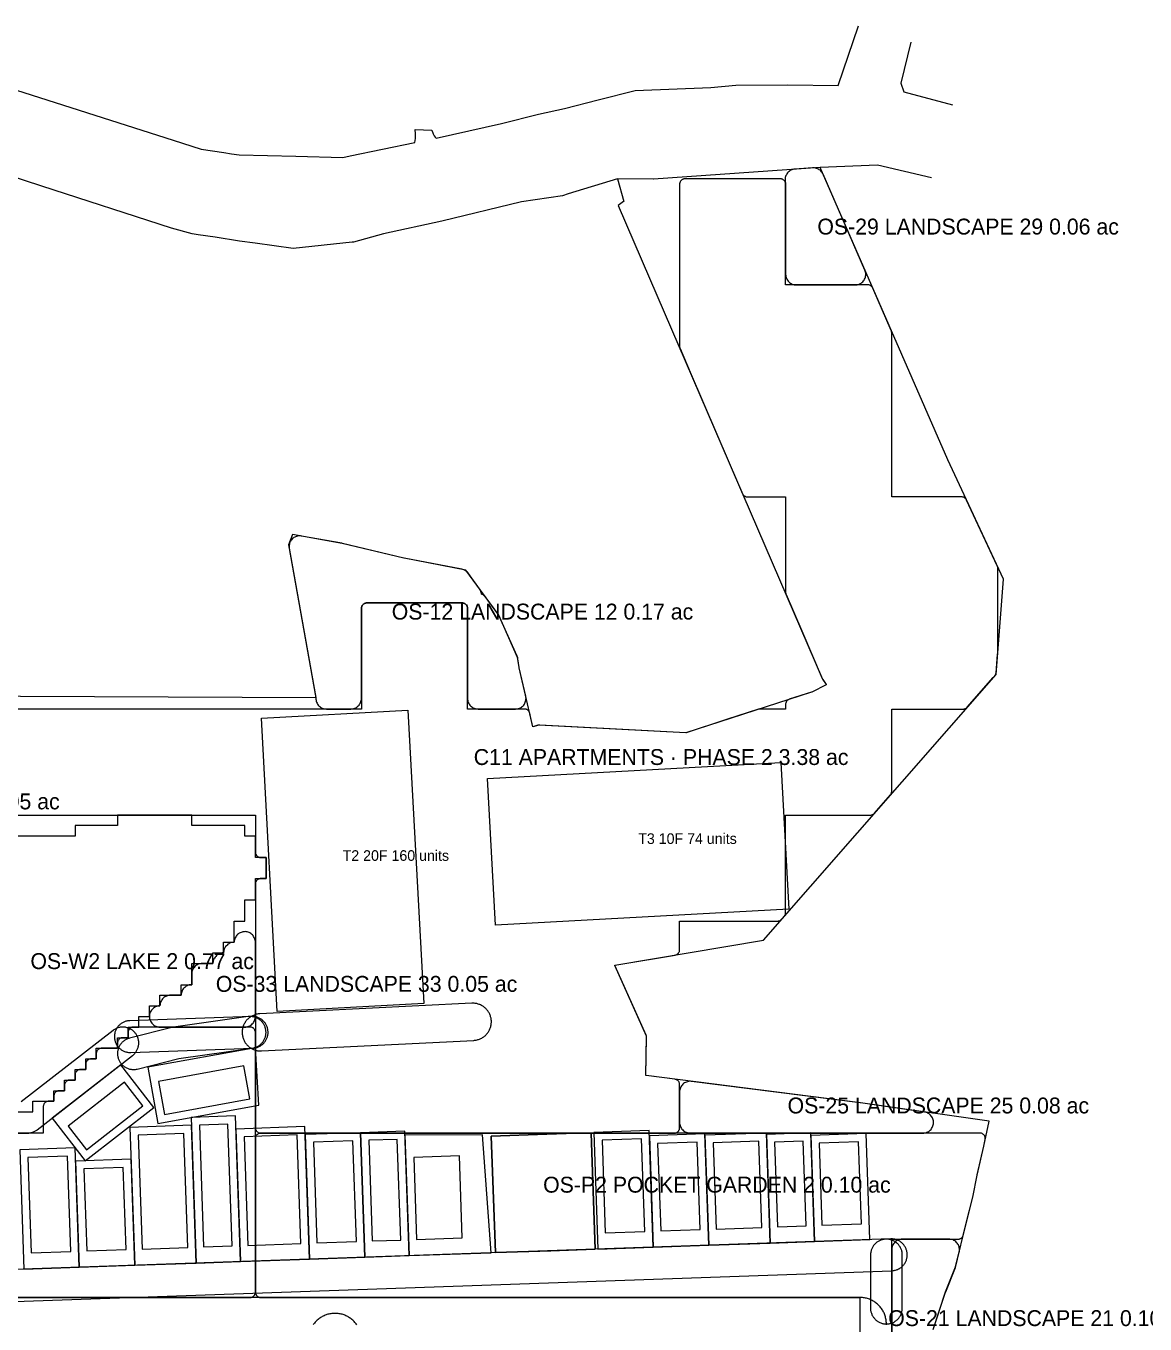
# Model space of a CAD drawing. Extents: x 32 to 940, y -21 to 684.
# Drawn here: x 496.7 to 707.8, y 414 to 658.8 of the extents above; entities that cross this region are included whole.
import ezdxf

# ---------------------------------------------------------------- set-up
doc = ezdxf.new("R2010")
doc.units = 0
for name, color, linetype, lineweight in [('BUILDING-APARTMENTS', 1, 'Continuous', 0), ('GREEN-IN-VILLAS', 3, 'Continuous', 0), ('GREEN-LANDSCAPE', 3, 'Continuous', 0), ('PLOT', 4, 'Continuous', 0), ('ROAD-EXISTING', 2, 'Continuous', 0), ('ROAD-PRIMARY', 1, 'Continuous', 0), ('ROAD-SECONDARY', 1, 'Continuous', 0), ('ROAD-TERTIARY', 7, 'Continuous', 0), ('SITE-BOUNDARY', 7, 'Continuous', 0), ('TEXT-PLOT', 7, 'Continuous', 0), ('TEXT-ZONE', 7, 'Continuous', 0), ('VILLA-HOUSE', 7, 'Continuous', 0), ('WATER', 5, 'Continuous', 0), ('ZONE-APARTMENTS', 1, 'Continuous', 0), ('ZONE-VILLAS', 2, 'Continuous', 0)]:
    doc.layers.add(name, color=color, linetype=linetype, lineweight=lineweight)

msp = doc.modelspace()

# ---------------------------------------------------------------- linework, layer by layer
at = {"layer": 'BUILDING-APARTMENTS'}
for points in [[(544.13, 472.96), (541.12, 528.25), (568.77, 529.75), (571.78, 474.47)], [(585.31, 489.22), (583.8, 516.87), (639.09, 519.88), (640.6, 492.24)]]:
    msp.add_lwpolyline(points, close=True, dxfattribs=at)
at = {"layer": 'GREEN-IN-VILLAS'}
msp.add_lwpolyline([(584.48, 449.44), (585.25, 427.46), (585.25, 427.46), (585.26, 427.46), (595.69, 427.82), (604.04, 428.11), (604.05, 428.11), (604.05, 428.12), (603.29, 450), (600.44, 450), (594.93, 449.81), (584.49, 449.44), (584.48, 449.44)], close=True, dxfattribs=at)
at = {"layer": 'GREEN-LANDSCAPE'}
for points in [[(639.88, 629.84), (639.89, 629.64), (639.92, 629.44), (639.97, 629.25), (639.97, 629.24), (639.99, 629.15), (640, 629.05), (640, 629.02), (640, 628.98), (640, 612), (640.01, 611.8), (640.04, 611.61), (640.09, 611.42), (640.15, 611.23), (640.24, 611.06), (640.34, 610.89), (640.45, 610.73), (640.59, 610.59), (640.73, 610.45), (640.89, 610.34), (641.06, 610.24), (641.23, 610.15), (641.42, 610.09), (641.61, 610.04), (641.8, 610.01), (642, 610), (653.11, 610), (653.31, 610.01), (653.51, 610.04), (653.7, 610.09), (653.89, 610.16), (654.06, 610.24), (654.23, 610.34), (654.39, 610.46), (654.54, 610.6), (654.67, 610.74), (654.79, 610.9), (654.89, 611.08), (654.97, 611.26), (655.03, 611.44), (655.08, 611.64), (655.11, 611.83), (655.11, 612.03), (655.1, 612.23), (655.07, 612.42), (655.02, 612.61), (654.95, 612.8), (647.06, 630.86), (646.98, 631.03), (646.88, 631.2), (646.77, 631.35), (646.64, 631.49), (646.5, 631.61), (646.35, 631.72), (646.18, 631.82), (646.01, 631.91), (645.84, 631.97), (645.65, 632.02), (645.47, 632.05), (645.28, 632.06), (645.09, 632.06), (641.74, 631.83), (641.54, 631.8), (641.35, 631.76), (641.16, 631.7), (640.98, 631.61), (640.8, 631.52), (640.64, 631.4), (640.49, 631.27), (640.35, 631.12), (640.23, 630.96), (640.13, 630.79), (640.04, 630.62), (639.97, 630.43), (639.92, 630.24), (639.89, 630.04)], [(546.36, 560.69), (546.37, 560.5), (546.39, 560.31), (551.39, 532.14), (551.4, 532.11), (551.4, 532.1), (551.4, 532.09), (551.4, 532.09), (551.4, 532.04), (551.4, 531.84), (551.43, 531.64), (551.47, 531.45), (551.54, 531.26), (551.62, 531.08), (551.72, 530.91), (551.84, 530.75), (551.97, 530.6), (552.12, 530.46), (552.27, 530.35), (552.44, 530.24), (552.62, 530.16), (552.81, 530.09), (553, 530.04), (553.2, 530.01), (553.4, 530), (558, 530), (558.2, 530.01), (558.39, 530.04), (558.58, 530.09), (558.77, 530.15), (558.94, 530.24), (559.11, 530.34), (559.27, 530.45), (559.41, 530.59), (559.55, 530.73), (559.66, 530.89), (559.76, 531.06), (559.85, 531.23), (559.91, 531.42), (559.96, 531.61), (559.99, 531.8), (560, 532), (560, 548.98), (560, 549.02), (560, 549.05), (560.01, 549.15), (560.03, 549.24), (560.06, 549.34), (560.1, 549.43), (560.14, 549.51), (560.2, 549.59), (560.26, 549.67), (560.33, 549.74), (560.4, 549.8), (560.49, 549.86), (560.57, 549.9), (560.66, 549.94), (560.76, 549.97), (560.85, 549.99), (560.95, 550), (560.98, 550), (561.02, 550), (578.98, 550), (579.02, 550), (579.05, 550), (579.15, 549.99), (579.24, 549.97), (579.34, 549.94), (579.43, 549.9), (579.51, 549.86), (579.54, 549.84), (579.71, 549.74), (579.89, 549.65), (579.89, 549.65), (579.9, 549.61), (579.93, 549.42), (579.96, 549.29), (579.96, 549.29), (579.97, 549.24), (579.99, 549.15), (580, 549.05), (580, 549.02), (580, 548.98), (580, 532), (580.01, 531.8), (580.04, 531.61), (580.09, 531.42), (580.15, 531.23), (580.24, 531.06), (580.34, 530.89), (580.45, 530.73), (580.59, 530.59), (580.73, 530.45), (580.89, 530.34), (581.06, 530.24), (581.23, 530.15), (581.42, 530.09), (581.61, 530.04), (581.8, 530.01), (582, 530), (589.04, 530), (589.24, 530.01), (589.43, 530.04), (589.63, 530.09), (589.81, 530.16), (589.99, 530.24), (590.16, 530.35), (590.32, 530.47), (590.47, 530.6), (590.6, 530.75), (590.72, 530.92), (590.82, 531.09), (590.9, 531.27), (590.96, 531.46), (591.01, 531.66), (591.03, 531.85), (591.04, 532.05), (591.02, 532.25), (590.99, 532.45), (589.76, 537.77), (589.76, 537.78), (589.76, 537.79), (589.75, 537.8), (589.75, 537.8), (589.75, 537.81), (589.75, 537.83), (589.49, 539.47), (589.46, 539.64), (589.41, 539.81), (589.34, 539.98), (585.99, 547.51), (585.89, 547.7), (585.78, 547.87), (583.5, 550.99), (583.38, 551.14), (583.25, 551.28), (583.1, 551.4), (582.94, 551.51), (582.77, 551.6), (582.64, 551.66), (582.63, 551.77), (582.6, 551.96), (582.54, 552.15), (582.47, 552.34), (582.38, 552.51), (582.27, 552.68), (580.16, 555.57), (580.04, 555.72), (579.91, 555.85), (579.77, 555.97), (579.61, 556.08), (579.45, 556.17), (579.28, 556.25), (579.1, 556.31), (578.92, 556.36), (568.06, 558.47), (568.05, 558.47), (568.04, 558.47), (568.04, 558.48), (568.03, 558.48), (568.02, 558.48), (568.02, 558.48), (568.01, 558.48), (556.43, 561.24), (556.32, 561.26), (548.72, 562.63), (548.52, 562.65), (548.33, 562.66), (548.14, 562.65), (547.95, 562.62), (547.76, 562.57), (547.58, 562.5), (547.41, 562.42), (547.25, 562.32), (547.09, 562.2), (546.95, 562.07), (546.82, 561.93), (546.7, 561.78), (546.6, 561.61), (546.52, 561.44), (546.45, 561.26), (546.4, 561.07), (546.37, 560.88)], [(520, 472.05), (520.01, 471.85), (520.03, 471.65), (520.07, 471.46), (520.14, 471.27), (520.22, 471.09), (520.32, 470.92), (520.44, 470.75), (520.57, 470.6), (520.71, 470.47), (520.87, 470.35), (521.04, 470.24), (521.22, 470.16), (521.41, 470.09), (521.6, 470.04), (521.8, 470.01), (522, 470), (538, 470), (538.2, 470.01), (538.39, 470.04), (538.58, 470.09), (538.77, 470.15), (538.94, 470.24), (539.11, 470.34), (539.27, 470.45), (539.41, 470.59), (539.55, 470.73), (539.66, 470.89), (539.76, 471.06), (539.85, 471.23), (539.91, 471.42), (539.96, 471.61), (539.99, 471.8), (540, 472), (540, 486), (539.99, 486.19), (539.96, 486.38), (539.92, 486.57), (539.85, 486.75), (539.77, 486.93), (539.67, 487.1), (539.56, 487.25), (539.43, 487.4), (539.29, 487.53), (539.14, 487.65), (538.97, 487.75), (538.8, 487.83), (538.62, 487.9), (538.43, 487.95), (538.24, 487.99), (538.05, 488), (537.86, 487.99), (537.66, 487.97), (537.48, 487.93), (537.29, 487.87), (537.11, 487.79), (536.95, 487.7), (536.79, 487.59), (536.64, 487.47), (536.5, 487.33), (536.38, 487.18), (536.28, 487.02), (536.19, 486.84), (536.11, 486.67), (536.06, 486.48), (536.02, 486.29), (536, 486.1), (536, 486), (535.9, 486), (535.71, 485.98), (535.51, 485.94), (535.33, 485.88), (535.14, 485.81), (534.97, 485.72), (534.81, 485.61), (534.66, 485.48), (534.52, 485.34), (534.39, 485.19), (534.28, 485.03), (534.19, 484.86), (534.12, 484.67), (534.06, 484.49), (534.02, 484.29), (534, 484.1), (534, 484), (533.9, 484), (533.71, 483.98), (533.51, 483.94), (533.33, 483.88), (533.14, 483.81), (532.97, 483.72), (532.81, 483.61), (532.66, 483.48), (532.52, 483.34), (532.39, 483.19), (532.28, 483.03), (532.19, 482.86), (532.12, 482.67), (532.06, 482.49), (532.02, 482.29), (532, 482.1), (532, 482), (531.95, 482), (530, 482), (529.8, 481.99), (529.61, 481.96), (529.42, 481.91), (529.23, 481.85), (529.06, 481.76), (528.89, 481.66), (528.73, 481.55), (528.59, 481.41), (528.45, 481.27), (528.34, 481.11), (528.24, 480.94), (528.15, 480.77), (528.09, 480.58), (528.04, 480.39), (528.01, 480.2), (528, 480), (528, 478.05), (528, 478), (527.9, 478), (527.71, 477.98), (527.51, 477.94), (527.33, 477.88), (527.14, 477.81), (526.97, 477.72), (526.81, 477.61), (526.66, 477.48), (526.52, 477.34), (526.39, 477.19), (526.28, 477.03), (526.19, 476.86), (526.12, 476.67), (526.06, 476.49), (526.02, 476.29), (526, 476.1), (526, 476), (525.95, 476), (524, 476), (523.81, 475.99), (523.62, 475.96), (523.44, 475.92), (523.26, 475.86), (523.08, 475.78), (522.92, 475.68), (522.76, 475.57), (522.62, 475.45), (522.49, 475.31), (522.37, 475.16), (522.27, 475), (522.18, 474.83), (522.11, 474.66), (522.06, 474.47), (522.02, 474.29), (522, 474.1), (522, 474), (521.9, 474), (521.7, 473.98), (521.51, 473.94), (521.32, 473.88), (521.13, 473.8), (520.96, 473.71), (520.79, 473.6), (520.64, 473.47), (520.5, 473.32), (520.38, 473.17), (520.27, 473), (520.18, 472.82), (520.1, 472.64), (520.05, 472.45), (520.02, 472.25)], [(620, 452), (620.01, 451.8), (620.04, 451.61), (620.09, 451.42), (620.15, 451.23), (620.24, 451.06), (620.34, 450.89), (620.45, 450.73), (620.59, 450.59), (620.73, 450.45), (620.89, 450.34), (621.06, 450.24), (621.23, 450.15), (621.42, 450.09), (621.61, 450.04), (621.8, 450.01), (622, 450), (665.88, 450), (666.07, 450.01), (666.26, 450.04), (666.45, 450.08), (666.63, 450.15), (666.81, 450.23), (666.98, 450.33), (667.13, 450.44), (667.28, 450.57), (667.41, 450.71), (667.53, 450.87), (667.63, 451.03), (667.71, 451.2), (667.78, 451.39), (667.83, 451.57), (667.87, 451.76), (667.88, 451.96), (667.87, 452.15), (667.85, 452.34), (667.81, 452.53), (667.75, 452.71), (667.67, 452.89), (667.58, 453.06), (667.47, 453.22), (667.34, 453.37), (667.2, 453.5), (667.05, 453.62), (666.89, 453.73), (666.72, 453.82), (666.54, 453.89), (666.35, 453.94), (666.16, 453.98), (654.11, 455.69), (654.08, 455.69), (622.25, 459.76), (622.05, 459.78), (621.85, 459.77), (621.66, 459.75), (621.46, 459.7), (621.27, 459.64), (621.09, 459.56), (620.92, 459.46), (620.76, 459.34), (620.61, 459.21), (620.47, 459.06), (620.35, 458.9), (620.24, 458.73), (620.16, 458.55), (620.09, 458.37), (620.04, 458.17), (620.01, 457.98), (620, 457.78)]]:
    msp.add_lwpolyline(points, close=True, dxfattribs=at)
msp.add_lwpolyline([(667.84, 412.98), (670.15, 420.02), (670.16, 420.04), (670.16, 420.06), (670.17, 420.07), (670.18, 420.09), (672, 424.62), (672.05, 424.76), (672.09, 424.9), (672.73, 427.53), (672.76, 427.73), (672.78, 427.93), (672.78, 428.13), (672.75, 428.33), (672.71, 428.53), (672.65, 428.72), (672.57, 428.9), (672.47, 429.07), (672.35, 429.24), (672.22, 429.39), (672.07, 429.53), (671.91, 429.65), (671.74, 429.75), (671.56, 429.84), (671.37, 429.91), (671.18, 429.96), (670.98, 429.99), (670.78, 430), (662, 430), (661.8, 429.99), (661.61, 429.96), (661.42, 429.91), (661.23, 429.85), (661.06, 429.76), (660.89, 429.66), (660.73, 429.55), (660.59, 429.41), (660.45, 429.27), (660.34, 429.11), (660.24, 428.94), (660.15, 428.77), (660.09, 428.58), (660.04, 428.39), (660.01, 428.2), (660, 428), (660, 411.02)], dxfattribs=at)
at = {"layer": 'PLOT'}
for points in [[(519.69, 462.42), (521.62, 451.8), (540.67, 455.26), (540, 466.11)], [(514.63, 462.89), (501.65, 452.79), (507.89, 444.76), (520.87, 454.86)], [(528.84, 425.49), (537.2, 425.78), (536.24, 453.26), (527.88, 452.97)], [(517.24, 425.08), (528.84, 425.49), (527.94, 451.47), (516.33, 451.07)], [(537.2, 425.78), (550.2, 426.23), (549.33, 451.22), (536.33, 450.76)], [(550.2, 426.23), (560.64, 426.6), (559.82, 450.08), (549.38, 449.72)], [(560.64, 426.6), (569, 426.89), (568.18, 450.37), (559.82, 450.08)], [(569, 426.89), (584.49, 427.43), (582.85, 449.66), (568.21, 449.6)], [(604.59, 428.13), (615.04, 428.5), (614.27, 450.48), (603.82, 450.12)], [(615.04, 428.5), (625.48, 428.86), (624.75, 449.85), (614.3, 449.48)], [(625.48, 428.86), (637.09, 429.27), (636.36, 450), (624.76, 449.6)], [(637.09, 429.27), (645.44, 429.56), (644.73, 450.05), (636.37, 449.75)], [(645.44, 429.56), (655.89, 429.92), (655.19, 449.91), (644.75, 449.55)], [(496.35, 424.35), (506.79, 424.72), (506.01, 447.2), (495.56, 446.84)], [(506.79, 424.72), (517.24, 425.08), (516.54, 445.07), (506.09, 444.7)]]:
    msp.add_lwpolyline(points, close=True, dxfattribs=at)
at = {"layer": 'ROAD-EXISTING'}
for points in [[(649.93, 647.59), (653.73, 658.84)], [(663.6, 655.79), (661.71, 648.04)], [(490.33, 648.18), (524.48, 637.28)], [(604.66, 644.9), (611.62, 646.66)], [(611.62, 646.66), (625.87, 647.21)], [(625.87, 647.21), (630.63, 647.7)], [(630.63, 647.7), (640.42, 647.75)], [(640.42, 647.75), (649.93, 647.59)], [(661.71, 648.04), (662.31, 646.39)], [(598.27, 643.28), (604.66, 644.9)], [(662.31, 646.39), (671.44, 643.99)], [(586.39, 640.46), (593.39, 642.2)], [(593.39, 642.2), (598.27, 643.28)], [(570.18, 638.48), (570.12, 639.3)], [(570.12, 639.3), (573.26, 639.18)], [(573.26, 639.18), (573.52, 638.5)], [(574.06, 637.7), (586.39, 640.46)], [(524.48, 637.28), (529.78, 635.59)], [(557.89, 634.35), (570.06, 636.87)], [(570.06, 636.87), (570.17, 637.61)], [(570.17, 637.61), (570.18, 638.48)], [(573.52, 638.5), (573.71, 638.14)], [(573.71, 638.14), (573.89, 637.85)], [(573.89, 637.85), (574.06, 637.7)], [(529.78, 635.59), (534.06, 634.95)], [(534.06, 634.95), (535.51, 634.74)], [(535.51, 634.74), (536.95, 634.52)], [(536.95, 634.52), (547.63, 634.27)], [(547.63, 634.27), (556.49, 634.06)], [(556.49, 634.06), (557.89, 634.35)], [(499.74, 628.64), (486.22, 633.01)], [(657.35, 632.59), (646.49, 632.15)], [(667.51, 630.22), (657.35, 632.59)], [(608.29, 630.03), (598.98, 627.15)], [(524.18, 620.71), (499.74, 628.64)], [(597.91, 626.83), (590.19, 625.68)], [(598.98, 627.15), (597.91, 626.83)], [(590.19, 625.68), (575.17, 622.01)], [(575.17, 622.01), (564.16, 619.6)], [(528.05, 619.64), (524.18, 620.71)], [(529.18, 619.47), (528.05, 619.64)], [(564.16, 619.6), (558.51, 618.07)], [(532.43, 619), (529.18, 619.47)], [(536.99, 618.27), (532.43, 619)], [(539.96, 617.9), (536.99, 618.27)], [(547.13, 616.85), (539.96, 617.9)], [(558.23, 618.04), (547.13, 616.85)], [(558.51, 618.07), (558.23, 618.04)]]:
    msp.add_lwpolyline(points, dxfattribs=at)
at = {"layer": 'ROAD-PRIMARY'}
for points in [[(659, 413.84), (659, 414.03), (659, 414.22), (658.98, 414.42), (658.96, 414.61), (658.94, 414.8), (658.9, 414.99), (658.86, 415.18), (658.81, 415.36), (658.75, 415.55), (658.69, 415.73), (658.62, 415.91), (658.55, 416.08), (658.46, 416.25), (658.37, 416.43), (658.28, 416.59), (658.17, 416.75), (658.06, 416.91), (657.95, 417.07), (657.83, 417.22), (657.7, 417.36), (657.57, 417.5), (657.43, 417.64), (657.29, 417.76), (657.14, 417.89), (656.99, 418.01), (656.84, 418.12), (656.67, 418.23), (656.51, 418.32), (656.34, 418.42), (656.17, 418.5), (656, 418.58), (655.82, 418.66), (655.64, 418.72), (655.45, 418.78), (655.27, 418.84), (655.08, 418.88), (654.89, 418.92), (654.7, 418.95), (654.51, 418.97), (654.32, 418.99), (654.13, 419), (654, 419), (420, 419)], [(559.11, 413.85), (559, 414), (558.88, 414.16), (558.75, 414.3), (558.62, 414.44), (558.49, 414.58), (558.35, 414.71), (558.2, 414.84), (558.05, 414.96), (557.9, 415.07), (557.74, 415.18), (557.58, 415.29), (557.41, 415.38), (557.24, 415.47), (557.07, 415.55), (556.89, 415.63), (556.71, 415.7), (556.53, 415.76), (556.34, 415.82), (556.16, 415.86), (555.97, 415.9), (555.78, 415.94), (555.59, 415.96), (555.4, 415.98), (555.21, 416), (555.01, 416), (554.82, 416), (554.63, 415.99), (554.44, 415.97), (554.25, 415.94), (554.06, 415.91), (553.87, 415.87), (553.68, 415.82), (553.5, 415.77), (553.32, 415.71), (553.14, 415.64), (552.96, 415.56), (552.78, 415.48), (552.62, 415.39), (552.45, 415.3), (552.28, 415.2), (552.12, 415.09), (551.97, 414.98), (551.82, 414.86), (551.67, 414.73), (551.53, 414.6), (551.4, 414.46), (551.26, 414.32), (551.14, 414.18), (551.02, 414.03), (550.91, 413.87)]]:
    msp.add_lwpolyline(points, dxfattribs=at)
at = {"layer": 'ROAD-SECONDARY'}
msp.add_lwpolyline([(541.17, 465.5), (581.17, 467.5), (581.33, 467.52), (581.49, 467.53), (581.64, 467.56), (581.8, 467.59), (581.95, 467.63), (582.1, 467.68), (582.25, 467.73), (582.39, 467.79), (582.54, 467.86), (582.68, 467.93), (582.81, 468.01), (582.95, 468.09), (583.08, 468.18), (583.2, 468.28), (583.32, 468.38), (583.44, 468.49), (583.55, 468.6), (583.65, 468.72), (583.75, 468.84), (583.85, 468.96), (583.94, 469.09), (584.02, 469.23), (584.1, 469.37), (584.17, 469.51), (584.23, 469.65), (584.29, 469.8), (584.34, 469.95), (584.38, 470.1), (584.42, 470.25), (584.45, 470.4), (584.47, 470.56), (584.49, 470.72), (584.5, 470.88), (584.5, 471.03), (584.5, 471.19), (584.48, 471.35), (584.46, 471.5), (584.44, 471.66), (584.4, 471.81), (584.36, 471.96), (584.32, 472.12), (584.26, 472.26), (584.2, 472.41), (584.14, 472.55), (584.06, 472.69), (583.99, 472.83), (583.9, 472.96), (583.81, 473.09), (583.71, 473.21), (583.61, 473.33), (583.5, 473.45), (583.39, 473.56), (583.27, 473.66), (583.15, 473.76), (583.02, 473.86), (582.89, 473.94), (582.76, 474.03), (582.62, 474.1), (582.48, 474.17), (582.34, 474.24), (582.19, 474.29), (582.04, 474.34), (581.89, 474.39), (581.73, 474.42), (581.58, 474.45), (581.42, 474.47), (581.27, 474.49), (581.11, 474.5), (580.95, 474.5), (580.83, 474.5), (540.83, 472.5), (540.67, 472.48), (540.51, 472.47), (540.36, 472.44), (540.2, 472.41), (540.05, 472.37), (539.9, 472.32), (539.75, 472.27), (539.61, 472.21), (539.46, 472.14), (539.32, 472.07), (539.19, 471.99), (539.05, 471.91), (538.92, 471.82), (538.8, 471.72), (538.68, 471.62), (538.56, 471.51), (538.45, 471.4), (538.35, 471.28), (538.25, 471.16), (538.15, 471.04), (538.06, 470.91), (537.98, 470.77), (537.9, 470.63), (537.83, 470.49), (537.77, 470.35), (537.71, 470.2), (537.66, 470.05), (537.62, 469.9), (537.58, 469.75), (537.55, 469.6), (537.53, 469.44), (537.51, 469.28), (537.5, 469.12), (537.5, 468.97), (537.5, 468.81), (537.52, 468.65), (537.54, 468.5), (537.56, 468.34), (537.6, 468.19), (537.64, 468.04), (537.68, 467.88), (537.74, 467.74), (537.8, 467.59), (537.86, 467.45), (537.94, 467.31), (538.01, 467.17), (538.1, 467.04), (538.19, 466.91), (538.29, 466.79), (538.39, 466.67), (538.5, 466.55), (538.61, 466.44), (538.73, 466.34), (538.85, 466.24), (538.98, 466.14), (539.11, 466.06), (539.24, 465.97), (539.38, 465.9), (539.52, 465.83), (539.66, 465.76), (539.81, 465.71), (539.96, 465.66), (540.11, 465.61), (540.27, 465.58), (540.42, 465.55), (540.58, 465.53), (540.73, 465.51), (540.89, 465.5), (541.05, 465.5)], close=True, dxfattribs=at)
at = {"layer": 'ROAD-TERTIARY'}
for points in [[(516.51, 465.21), (539.49, 466.01), (539.64, 466.02), (539.78, 466.04), (539.92, 466.06), (540.07, 466.09), (540.21, 466.12), (540.34, 466.17), (540.48, 466.22), (540.61, 466.27), (540.74, 466.33), (540.87, 466.4), (540.99, 466.48), (541.11, 466.56), (541.23, 466.64), (541.34, 466.73), (541.45, 466.83), (541.55, 466.93), (541.65, 467.04), (541.74, 467.15), (541.83, 467.26), (541.91, 467.38), (541.99, 467.51), (542.05, 467.63), (542.12, 467.76), (542.17, 467.9), (542.23, 468.03), (542.27, 468.17), (542.31, 468.31), (542.34, 468.45), (542.36, 468.59), (542.38, 468.74), (542.39, 468.88), (542.39, 469.03), (542.38, 469.17), (542.37, 469.31), (542.36, 469.46), (542.33, 469.6), (542.3, 469.74), (542.26, 469.88), (542.22, 470.02), (542.16, 470.15), (542.11, 470.28), (542.04, 470.41), (541.97, 470.54), (541.89, 470.66), (541.81, 470.78), (541.72, 470.89), (541.63, 471), (541.53, 471.11), (541.43, 471.21), (541.32, 471.31), (541.21, 471.4), (541.09, 471.48), (540.97, 471.56), (540.85, 471.63), (540.72, 471.7), (540.59, 471.76), (540.45, 471.82), (540.32, 471.86), (540.18, 471.91), (540.04, 471.94), (539.89, 471.97), (539.75, 471.99), (539.61, 472), (539.46, 472.01), (539.32, 472.01), (539.28, 472.01), (516.3, 471.21), (516.15, 471.2), (516.01, 471.18), (515.87, 471.16), (515.73, 471.13), (515.59, 471.1), (515.45, 471.05), (515.31, 471), (515.18, 470.95), (515.05, 470.88), (514.92, 470.82), (514.8, 470.74), (514.68, 470.66), (514.56, 470.58), (514.45, 470.49), (514.34, 470.39), (514.24, 470.29), (514.14, 470.18), (514.05, 470.07), (513.96, 469.95), (513.88, 469.83), (513.81, 469.71), (513.74, 469.58), (513.67, 469.45), (513.62, 469.32), (513.57, 469.19), (513.52, 469.05), (513.49, 468.91), (513.46, 468.77), (513.43, 468.62), (513.42, 468.48), (513.41, 468.34), (513.4, 468.19), (513.41, 468.05), (513.42, 467.9), (513.44, 467.76), (513.46, 467.62), (513.49, 467.48), (513.53, 467.34), (513.58, 467.2), (513.63, 467.07), (513.69, 466.94), (513.75, 466.81), (513.82, 466.68), (513.9, 466.56), (513.98, 466.44), (514.07, 466.32), (514.16, 466.21), (514.26, 466.11), (514.36, 466.01), (514.47, 465.91), (514.59, 465.82), (514.7, 465.74), (514.82, 465.66), (514.95, 465.58), (515.08, 465.52), (515.21, 465.46), (515.34, 465.4), (515.48, 465.36), (515.62, 465.31), (515.75, 465.28), (515.9, 465.25), (516.04, 465.23), (516.18, 465.22), (516.33, 465.21), (516.47, 465.21)], [(517.12, 462), (517.27, 462.01), (517.41, 462.03), (517.55, 462.05), (517.69, 462.08), (517.73, 462.09), (525.57, 464.05), (539.42, 466.03), (539.57, 466.05), (539.71, 466.08), (539.85, 466.12), (539.99, 466.17), (540.12, 466.22), (540.25, 466.27), (540.38, 466.34), (540.51, 466.41), (540.63, 466.48), (540.75, 466.56), (540.87, 466.65), (540.98, 466.74), (541.08, 466.84), (541.18, 466.94), (541.28, 467.05), (541.37, 467.16), (541.46, 467.28), (541.54, 467.4), (541.61, 467.52), (541.68, 467.65), (541.74, 467.78), (541.8, 467.92), (541.85, 468.05), (541.89, 468.19), (541.92, 468.33), (541.95, 468.47), (541.98, 468.61), (541.99, 468.76), (542, 468.9), (542, 469.05), (541.99, 469.19), (541.98, 469.33), (541.96, 469.48), (541.93, 469.62), (541.9, 469.76), (541.86, 469.9), (541.82, 470.04), (541.76, 470.17), (541.7, 470.3), (541.64, 470.43), (541.57, 470.56), (541.49, 470.68), (541.4, 470.8), (541.31, 470.91), (541.22, 471.02), (541.12, 471.12), (541.01, 471.22), (540.91, 471.32), (540.79, 471.41), (540.67, 471.49), (540.55, 471.57), (540.43, 471.64), (540.3, 471.7), (540.17, 471.76), (540.03, 471.82), (539.9, 471.86), (539.76, 471.9), (539.62, 471.94), (539.48, 471.96), (539.33, 471.98), (539.19, 471.99), (539.04, 472), (538.9, 472), (538.75, 471.99), (538.61, 471.98), (524.58, 469.97), (524.27, 469.91), (516.27, 467.91), (516.13, 467.87), (516, 467.83), (515.86, 467.77), (515.73, 467.72), (515.6, 467.65), (515.47, 467.58), (515.35, 467.51), (515.23, 467.42), (515.12, 467.34), (515.01, 467.24), (514.9, 467.14), (514.8, 467.04), (514.71, 466.93), (514.62, 466.82), (514.53, 466.7), (514.45, 466.58), (514.38, 466.46), (514.31, 466.33), (514.25, 466.2), (514.2, 466.06), (514.15, 465.93), (514.11, 465.79), (514.07, 465.65), (514.04, 465.51), (514.02, 465.37), (514.01, 465.22), (514, 465.08), (514, 464.93), (514.01, 464.79), (514.02, 464.64), (514.04, 464.5), (514.07, 464.36), (514.1, 464.22), (514.14, 464.08), (514.19, 463.94), (514.25, 463.81), (514.31, 463.68), (514.37, 463.55), (514.45, 463.43), (514.52, 463.31), (514.61, 463.19), (514.7, 463.07), (514.79, 462.97), (514.89, 462.86), (515, 462.76), (515.11, 462.67), (515.22, 462.58), (515.34, 462.5), (515.47, 462.42), (515.59, 462.35), (515.72, 462.29), (515.85, 462.23), (515.99, 462.18), (516.12, 462.13), (516.26, 462.09), (516.4, 462.06), (516.54, 462.04), (516.69, 462.02), (516.83, 462), (516.98, 462)], [(659.2, 414.01), (659.34, 414.02), (659.49, 414.04), (659.63, 414.07), (659.77, 414.1), (659.91, 414.14), (660.04, 414.19), (660.18, 414.24), (660.31, 414.3), (660.44, 414.37), (660.56, 414.44), (660.68, 414.52), (660.8, 414.6), (660.91, 414.69), (661.02, 414.79), (661.13, 414.88), (661.23, 414.99), (661.32, 415.1), (661.41, 415.21), (661.49, 415.33), (661.57, 415.45), (661.64, 415.58), (661.71, 415.71), (661.77, 415.84), (661.82, 415.97), (661.87, 416.11), (661.9, 416.25), (661.94, 416.39), (661.96, 416.53), (661.98, 416.68), (662, 416.82), (662, 416.96), (662, 427), (662, 427.14), (661.99, 427.29), (661.97, 427.43), (661.95, 427.57), (661.91, 427.71), (661.88, 427.86), (661.83, 427.99), (661.78, 428.13), (661.72, 428.26), (661.66, 428.39), (661.59, 428.52), (661.51, 428.64), (661.43, 428.76), (661.34, 428.87), (661.25, 428.98), (661.15, 429.09), (661.05, 429.19), (660.94, 429.29), (660.83, 429.38), (660.71, 429.46), (660.59, 429.54), (660.47, 429.62), (660.34, 429.68), (660.21, 429.75), (660.08, 429.8), (659.94, 429.85), (659.8, 429.89), (659.66, 429.93), (659.52, 429.95), (659.38, 429.98), (659.23, 429.99), (659.09, 430), (658.95, 430), (658.8, 429.99), (658.66, 429.98), (658.51, 429.96), (658.37, 429.93), (658.23, 429.9), (658.09, 429.86), (657.96, 429.81), (657.82, 429.76), (657.69, 429.7), (657.56, 429.63), (657.44, 429.56), (657.32, 429.48), (657.2, 429.4), (657.09, 429.31), (656.98, 429.21), (656.87, 429.12), (656.77, 429.01), (656.68, 428.9), (656.59, 428.79), (656.51, 428.67), (656.43, 428.55), (656.36, 428.42), (656.29, 428.29), (656.23, 428.16), (656.18, 428.03), (656.13, 427.89), (656.1, 427.75), (656.06, 427.61), (656.04, 427.47), (656.02, 427.32), (656, 427.18), (656, 427.04), (656, 417), (656, 416.86), (656.01, 416.71), (656.03, 416.57), (656.05, 416.43), (656.09, 416.29), (656.12, 416.14), (656.17, 416.01), (656.22, 415.87), (656.28, 415.74), (656.34, 415.61), (656.41, 415.48), (656.49, 415.36), (656.57, 415.24), (656.66, 415.13), (656.75, 415.02), (656.85, 414.91), (656.95, 414.81), (657.06, 414.71), (657.17, 414.62), (657.29, 414.54), (657.41, 414.46), (657.53, 414.38), (657.66, 414.32), (657.79, 414.25), (657.92, 414.2), (658.06, 414.15), (658.2, 414.11), (658.34, 414.07), (658.48, 414.05), (658.62, 414.02), (658.77, 414.01), (658.91, 414), (659.05, 414)]]:
    msp.add_lwpolyline(points, close=True, dxfattribs=at)
for points in [[(491, 450), (497, 450), (497.14, 450), (497.29, 450.01), (497.43, 450.03), (497.57, 450.06), (497.71, 450.09), (497.86, 450.12), (497.99, 450.17), (498.13, 450.22), (498.26, 450.28), (498.39, 450.34), (498.52, 450.41), (498.64, 450.49), (498.76, 450.57), (498.84, 450.63), (516.84, 464.63), (516.95, 464.72), (517.06, 464.82), (517.16, 464.92), (517.26, 465.03), (517.35, 465.14), (517.44, 465.25), (517.52, 465.37), (517.6, 465.5), (517.67, 465.62), (517.73, 465.75), (517.79, 465.89), (517.84, 466.02), (517.88, 466.16), (517.92, 466.3), (517.95, 466.44), (517.97, 466.58), (517.99, 466.73), (518, 466.87), (518, 467.01), (518, 467.16), (517.99, 467.3), (517.97, 467.45), (517.94, 467.59), (517.91, 467.73), (517.87, 467.87), (517.83, 468.01), (517.77, 468.14), (517.72, 468.27), (517.65, 468.4), (517.58, 468.53), (517.5, 468.65), (517.42, 468.77), (517.33, 468.88), (517.24, 469), (517.14, 469.1), (517.04, 469.2), (516.93, 469.3), (516.82, 469.39), (516.7, 469.47), (516.58, 469.55), (516.46, 469.62), (516.33, 469.69), (516.2, 469.75), (516.06, 469.81), (515.93, 469.85), (515.79, 469.89), (515.65, 469.93), (515.51, 469.96), (515.36, 469.98), (515.22, 469.99), (515.08, 470), (514.93, 470), (514.79, 469.99), (514.64, 469.98), (514.5, 469.96), (514.36, 469.93), (514.22, 469.9), (514.08, 469.86), (513.94, 469.81), (513.81, 469.75), (513.68, 469.69), (513.55, 469.63), (513.42, 469.55), (513.3, 469.47), (513.19, 469.39), (513.16, 469.37), (495.85, 455.91)], [(453.16, 416.82), (660.03, 424.04), (660.18, 424.05), (660.32, 424.07), (660.46, 424.09), (660.6, 424.12), (660.74, 424.15), (660.88, 424.2), (661.02, 424.25), (661.15, 424.3), (661.28, 424.37), (661.41, 424.43), (661.53, 424.51), (661.65, 424.59), (661.77, 424.67), (661.88, 424.76), (661.99, 424.86), (662.09, 424.96), (662.19, 425.07), (662.28, 425.18), (662.37, 425.3), (662.45, 425.42), (662.52, 425.54), (662.59, 425.67), (662.66, 425.8), (662.71, 425.93), (662.76, 426.06), (662.81, 426.2), (662.84, 426.34), (662.87, 426.48), (662.9, 426.62), (662.91, 426.77), (662.92, 426.91), (662.93, 427.06), (662.92, 427.2), (662.91, 427.35), (662.89, 427.49), (662.87, 427.63), (662.84, 427.77), (662.8, 427.91), (662.75, 428.05), (662.7, 428.18), (662.64, 428.31), (662.58, 428.44), (662.51, 428.57), (662.43, 428.69), (662.35, 428.81), (662.26, 428.93), (662.17, 429.04), (662.07, 429.14), (661.97, 429.24), (661.86, 429.34), (661.75, 429.43), (661.63, 429.51), (661.51, 429.59), (661.38, 429.67), (661.25, 429.73), (661.12, 429.79), (660.99, 429.85), (660.85, 429.89), (660.72, 429.94), (660.58, 429.97), (660.43, 430), (660.29, 430.02), (660.15, 430.03), (660, 430.04), (659.86, 430.04), (659.82, 430.04), (452.95, 422.82)]]:
    msp.add_lwpolyline(points, dxfattribs=at)
at = {"layer": 'SITE-BOUNDARY'}
msp.add_lwpolyline([(667.83, 412.98), (670.16, 420.04), (670.16, 420.06), (670.17, 420.07), (672.06, 424.75), (674.09, 433.23), (674.09, 433.23), (675.29, 437.91), (676.12, 442.06), (676.12, 442.08), (676.12, 442.09), (677.35, 447.52), (678.39, 452.25), (654.09, 455.69), (613.67, 460.86), (613.66, 460.86), (613.66, 460.86), (613.66, 460.87), (613.78, 468.26), (607.78, 481.64), (607.77, 481.66), (607.79, 481.66), (635.79, 486.41), (679.67, 536.52), (681.1, 554.47), (670.58, 576.98), (670.57, 576.99), (670.57, 577), (646.5, 632.16), (615.06, 629.95), (615.04, 629.95), (615.03, 629.95), (608.29, 630.03), (609.45, 625.74), (609.45, 625.74), (609.45, 625.73), (609.44, 625.72), (608.43, 624.97), (614.35, 611.3), (614.35, 611.3), (646.95, 535.65), (647.65, 534.61), (647.66, 534.6), (647.65, 534.59), (644.91, 533.19), (644.89, 533.19), (644.89, 533.19), (644.89, 533.19), (644.88, 533.18), (621.2, 525.52), (621.18, 525.51), (621.17, 525.51), (593.45, 526.98), (592.34, 526.62), (592.33, 526.62), (592.33, 526.61), (592.32, 526.63), (589.76, 537.78), (589.75, 537.8), (589.75, 537.81), (589.45, 539.73), (585.9, 547.7), (579.69, 556.21), (568.05, 558.47), (568.03, 558.48), (568.02, 558.48), (556.38, 561.25), (546.99, 562.94), (546.27, 560.99), (551.4, 532.11), (551.4, 532.1), (551.4, 532.09), (551.39, 532.09), (481.76, 532.41)], dxfattribs=at)
at = {"layer": 'VILLA-HOUSE'}
for points in [[(537.79, 462.66), (521.7, 459.74), (522.83, 453.54), (538.92, 456.47)], [(515.29, 459.6), (504.67, 451.34), (508.15, 446.87), (518.77, 455.12)], [(530.24, 428.54), (535.6, 428.72), (534.79, 451.71), (529.44, 451.52)], [(518.63, 428.13), (527.24, 428.43), (526.49, 449.92), (517.88, 449.62)], [(538.59, 428.83), (548.59, 429.18), (547.88, 449.67), (537.88, 449.32)], [(551.59, 429.28), (559.04, 429.54), (558.38, 448.53), (550.93, 448.27)], [(562.04, 429.65), (567.4, 429.83), (566.73, 448.82), (561.37, 448.64)], [(605.99, 431.18), (613.43, 431.44), (612.82, 448.93), (605.37, 448.67)], [(616.43, 431.55), (623.88, 431.81), (623.3, 448.3), (615.85, 448.04)], [(626.88, 431.91), (635.48, 432.21), (634.92, 448.45), (626.31, 448.15)], [(638.48, 432.32), (643.84, 432.5), (643.28, 448.49), (637.92, 448.31)], [(646.84, 432.61), (654.28, 432.87), (653.74, 448.36), (646.3, 448.1)], [(497.74, 427.4), (505.19, 427.66), (504.56, 445.65), (497.11, 445.39)], [(570.39, 429.94), (579, 430.24), (578.46, 445.73), (569.85, 445.43)], [(508.19, 427.77), (515.63, 428.03), (515.09, 443.52), (507.65, 443.26)]]:
    msp.add_lwpolyline(points, close=True, dxfattribs=at)
at = {"layer": 'WATER'}
msp.add_lwpolyline([(490, 454), (498, 454), (498, 456), (501.98, 456), (502, 456), (502, 456.02), (502, 458), (503.98, 458), (504, 458), (504, 458.02), (504, 460), (505.98, 460), (506, 460), (506, 460.02), (506, 462), (507.98, 462), (508, 462), (508, 462.02), (508, 464), (509.98, 464), (510, 464), (510, 464.02), (510, 466), (513.98, 466), (514, 466), (514, 466.02), (514, 468), (515.98, 468), (516, 468), (516, 468.02), (516, 470), (518, 470), (518, 472), (520, 472), (520, 474), (522, 474), (522, 476), (526, 476), (526, 478), (528, 478), (528, 482), (532, 482), (532, 484), (534, 484), (534, 486), (536, 486), (536, 490), (538, 490), (538, 494), (540, 494), (540, 498), (541.98, 498), (542, 498), (542, 498.02), (542, 501.98), (542, 502), (541.98, 502), (540, 502), (540, 506), (538, 506), (538, 508), (528, 508), (528, 510), (514, 510), (514, 508), (506, 508), (506, 506), (494, 506)], dxfattribs=at)
at = {"layer": 'ZONE-APARTMENTS'}
msp.add_lwpolyline([(480.02, 510), (539.98, 510), (540, 510), (540, 509.98), (540, 503), (540, 502.9), (540.02, 502.8), (540.04, 502.71), (540.08, 502.62), (540.12, 502.53), (540.17, 502.44), (540.23, 502.37), (540.29, 502.29), (540.37, 502.23), (540.44, 502.17), (540.53, 502.12), (540.62, 502.08), (540.71, 502.04), (540.8, 502.02), (540.9, 502), (541, 502), (541.98, 502), (542, 502), (542, 501.98), (542, 498.02), (542, 498), (541.98, 498), (541, 498), (540.9, 498), (540.8, 497.98), (540.71, 497.96), (540.62, 497.92), (540.53, 497.88), (540.44, 497.83), (540.37, 497.77), (540.29, 497.71), (540.23, 497.63), (540.17, 497.56), (540.12, 497.47), (540.08, 497.38), (540.04, 497.29), (540.02, 497.2), (540, 497.1), (540, 497), (540, 451), (540, 450.9), (540.02, 450.8), (540.04, 450.71), (540.08, 450.62), (540.12, 450.53), (540.17, 450.44), (540.23, 450.37), (540.29, 450.29), (540.37, 450.23), (540.44, 450.17), (540.53, 450.12), (540.62, 450.08), (540.71, 450.04), (540.8, 450.02), (540.9, 450), (541, 450), (619, 450), (619.1, 450), (619.2, 450.02), (619.29, 450.04), (619.38, 450.08), (619.47, 450.12), (619.56, 450.17), (619.63, 450.23), (619.71, 450.29), (619.77, 450.37), (619.83, 450.44), (619.88, 450.53), (619.92, 450.62), (619.96, 450.71), (619.98, 450.8), (620, 450.9), (620, 451), (620, 459.17), (620, 459.26), (619.98, 459.36), (619.96, 459.45), (619.93, 459.54), (619.89, 459.63), (619.84, 459.71), (619.78, 459.79), (619.72, 459.86), (619.65, 459.93), (619.57, 459.99), (619.49, 460.04), (619.4, 460.08), (619.31, 460.12), (619.22, 460.14), (619.13, 460.16), (613.69, 460.85), (613.67, 460.86), (613.66, 460.86), (613.66, 460.86), (613.66, 460.87), (613.66, 460.89), (613.78, 468.04), (613.77, 468.15), (613.76, 468.26), (613.73, 468.36), (613.69, 468.46), (607.84, 481.5), (607.78, 481.63), (607.78, 481.64), (607.77, 481.66), (607.79, 481.66), (607.8, 481.66), (608.52, 481.78), (619.17, 483.59), (619.27, 483.61), (619.36, 483.64), (619.45, 483.68), (619.54, 483.73), (619.62, 483.79), (619.7, 483.86), (619.76, 483.93), (619.82, 484.01), (619.88, 484.1), (619.92, 484.19), (619.96, 484.28), (619.98, 484.38), (619.99, 484.48), (620, 484.58), (620, 489.98), (620, 490), (620.02, 490), (638.48, 490), (638.58, 490), (638.67, 490.02), (638.76, 490.04), (638.85, 490.07), (638.94, 490.11), (639.02, 490.16), (639.1, 490.21), (639.17, 490.27), (639.23, 490.34), (639.75, 490.93), (639.82, 491.01), (639.87, 491.1), (639.92, 491.19), (639.95, 491.29), (639.98, 491.39), (639.99, 491.49), (640, 491.59), (640, 509.98), (640, 510), (640.02, 510), (655.99, 510), (656.09, 510), (656.18, 510.02), (656.27, 510.04), (656.36, 510.07), (656.45, 510.11), (656.53, 510.16), (656.61, 510.21), (656.68, 510.27), (656.74, 510.34), (657.16, 510.81), (659.75, 513.78), (659.82, 513.86), (659.87, 513.94), (659.92, 514.04), (659.95, 514.13), (659.98, 514.23), (659.99, 514.33), (660, 514.44), (660, 529.98), (660, 530), (660.02, 530), (673.5, 530), (673.6, 530), (673.69, 530.02), (673.78, 530.04), (673.87, 530.07), (673.96, 530.11), (674.04, 530.16), (674.12, 530.21), (674.19, 530.27), (674.26, 530.34), (679.16, 535.95), (679.45, 536.27), (679.51, 536.34), (679.56, 536.42), (679.6, 536.5), (679.63, 536.59), (679.66, 536.67), (679.68, 536.76), (679.69, 536.85), (679.97, 540.27), (680, 540.66), (680, 540.74), (680, 556.6), (679.99, 556.71), (679.98, 556.81), (679.95, 556.92), (679.91, 557.02), (674.11, 569.42), (674.07, 569.51), (674.01, 569.59), (673.95, 569.66), (673.89, 569.73), (673.82, 569.79), (673.74, 569.84), (673.66, 569.89), (673.57, 569.93), (673.48, 569.96), (673.39, 569.98), (673.3, 570), (673.2, 570), (660.02, 570), (660, 570), (660, 570.02), (660, 601.01), (659.99, 601.11), (659.98, 601.22), (659.95, 601.32), (659.92, 601.41), (656.43, 609.4), (656.39, 609.49), (656.34, 609.57), (656.28, 609.65), (656.21, 609.72), (656.14, 609.78), (656.06, 609.84), (655.98, 609.89), (655.89, 609.93), (655.8, 609.96), (655.71, 609.98), (655.61, 610), (655.51, 610), (640.02, 610), (640, 610), (640, 610.02), (640, 629), (640, 629.1), (639.98, 629.2), (639.96, 629.29), (639.92, 629.38), (639.88, 629.47), (639.83, 629.56), (639.77, 629.63), (639.71, 629.71), (639.63, 629.77), (639.56, 629.83), (639.47, 629.88), (639.38, 629.92), (639.29, 629.96), (639.2, 629.98), (639.1, 630), (639, 630), (621, 630), (620.9, 630), (620.8, 629.98), (620.71, 629.96), (620.62, 629.92), (620.53, 629.88), (620.44, 629.83), (620.37, 629.77), (620.29, 629.71), (620.23, 629.63), (620.17, 629.56), (620.12, 629.47), (620.08, 629.38), (620.04, 629.29), (620.02, 629.2), (620, 629.1), (620, 629), (620, 598.4), (620.01, 598.3), (620.02, 598.2), (620.05, 598.1), (620.08, 598), (622, 593.56), (631.89, 570.6), (631.93, 570.52), (631.98, 570.43), (632.04, 570.36), (632.11, 570.29), (632.18, 570.22), (632.26, 570.16), (632.34, 570.12), (632.43, 570.07), (632.52, 570.04), (632.61, 570.02), (632.71, 570), (632.81, 570), (639.98, 570), (640, 570), (640, 569.98), (640, 551.98), (640.01, 551.88), (640.02, 551.78), (640.05, 551.68), (640.08, 551.59), (643.02, 544.77), (646.91, 535.73), (646.95, 535.65), (647, 535.57), (647.64, 534.62), (647.65, 534.61), (647.66, 534.6), (647.65, 534.59), (647.63, 534.59), (644.92, 533.2), (644.91, 533.19), (644.89, 533.19), (644.89, 533.19), (644.89, 533.19), (644.88, 533.18), (644.87, 533.18), (640.69, 531.83), (640.6, 531.79), (640.51, 531.75), (640.43, 531.7), (640.36, 531.64), (640.28, 531.58), (640.22, 531.5), (640.16, 531.42), (640.11, 531.34), (640.07, 531.25), (640.04, 531.16), (640.02, 531.07), (640, 530.97), (640, 530.88), (640, 530.02), (640, 530), (639.98, 530), (635.2, 530), (635.1, 529.99), (635, 529.98), (634.9, 529.95), (628.83, 527.99), (621.21, 525.52), (621.2, 525.52), (621.18, 525.51), (621.17, 525.51), (621.16, 525.51), (609.29, 526.14), (593.64, 526.97), (593.55, 526.97), (593.46, 526.96), (593.37, 526.95), (593.28, 526.92), (592.34, 526.62), (592.33, 526.62), (592.33, 526.61), (592.32, 526.63), (592.32, 526.64), (591.88, 528.56), (591.73, 529.22), (591.7, 529.32), (591.67, 529.41), (591.62, 529.49), (591.57, 529.57), (591.51, 529.65), (591.45, 529.72), (591.38, 529.78), (591.3, 529.84), (591.21, 529.89), (591.13, 529.93), (591.04, 529.96), (590.94, 529.98), (590.85, 530), (590.75, 530), (580.02, 530), (580, 530), (580, 530.02), (580, 549), (580, 549.1), (579.98, 549.2), (579.96, 549.29), (579.92, 549.38), (579.88, 549.47), (579.83, 549.56), (579.77, 549.63), (579.71, 549.71), (579.63, 549.77), (579.56, 549.83), (579.47, 549.88), (579.38, 549.92), (579.29, 549.96), (579.2, 549.98), (579.1, 550), (579, 550), (561, 550), (560.9, 550), (560.8, 549.98), (560.71, 549.96), (560.62, 549.92), (560.53, 549.88), (560.44, 549.83), (560.37, 549.77), (560.29, 549.71), (560.23, 549.63), (560.17, 549.56), (560.12, 549.47), (560.08, 549.38), (560.04, 549.29), (560.02, 549.2), (560, 549.1), (560, 549), (560, 530.02), (560, 530), (559.98, 530), (480.02, 530)], dxfattribs=at)
at = {"layer": 'ZONE-VILLAS'}
for points in [[(433.16, 419), (539, 419), (539.1, 419), (539.2, 419.02), (539.29, 419.04), (539.38, 419.08), (539.47, 419.12), (539.56, 419.17), (539.63, 419.23), (539.71, 419.29), (539.77, 419.37), (539.83, 419.44), (539.88, 419.53), (539.92, 419.62), (539.96, 419.71), (539.98, 419.8), (540, 419.9), (540, 420), (540, 469), (540, 469.1), (539.98, 469.2), (539.96, 469.29), (539.92, 469.38), (539.88, 469.47), (539.83, 469.56), (539.77, 469.63), (539.71, 469.71), (539.63, 469.77), (539.56, 469.83), (539.47, 469.88), (539.38, 469.92), (539.29, 469.96), (539.2, 469.98), (539.1, 470), (539, 470), (517, 470), (516.9, 470), (516.8, 469.98), (516.71, 469.96), (516.62, 469.92), (516.53, 469.88), (516.44, 469.83), (516.37, 469.77), (516.29, 469.71), (516.23, 469.63), (516.17, 469.56), (516.12, 469.47), (516.08, 469.38), (516.04, 469.29), (516.02, 469.2), (516, 469.1), (516, 469), (516, 468.02), (516, 468), (515.98, 468), (515, 468), (514.9, 468), (514.8, 467.98), (514.71, 467.96), (514.62, 467.92), (514.53, 467.88), (514.44, 467.83), (514.37, 467.77), (514.29, 467.71), (514.23, 467.63), (514.17, 467.56), (514.12, 467.47), (514.08, 467.38), (514.04, 467.29), (514.02, 467.2), (514, 467.1), (514, 467), (514, 466.02), (514, 466), (513.98, 466), (511, 466), (510.9, 466), (510.8, 465.98), (510.71, 465.96), (510.62, 465.92), (510.53, 465.88), (510.44, 465.83), (510.37, 465.77), (510.29, 465.71), (510.23, 465.63), (510.17, 465.56), (510.12, 465.47), (510.08, 465.38), (510.04, 465.29), (510.02, 465.2), (510, 465.1), (510, 465), (510, 464.02), (510, 464), (509.98, 464), (509, 464), (508.9, 464), (508.8, 463.98), (508.71, 463.96), (508.62, 463.92), (508.53, 463.88), (508.44, 463.83), (508.37, 463.77), (508.29, 463.71), (508.23, 463.63), (508.17, 463.56), (508.12, 463.47), (508.08, 463.38), (508.04, 463.29), (508.02, 463.2), (508, 463.1), (508, 463), (508, 462.02), (508, 462), (507.98, 462), (507, 462), (506.9, 462), (506.8, 461.98), (506.71, 461.96), (506.62, 461.92), (506.53, 461.88), (506.44, 461.83), (506.37, 461.77), (506.29, 461.71), (506.23, 461.63), (506.17, 461.56), (506.12, 461.47), (506.08, 461.38), (506.04, 461.29), (506.02, 461.2), (506, 461.1), (506, 461), (506, 460.02), (506, 460), (505.98, 460), (505, 460), (504.9, 460), (504.8, 459.98), (504.71, 459.96), (504.62, 459.92), (504.53, 459.88), (504.44, 459.83), (504.37, 459.77), (504.29, 459.71), (504.23, 459.63), (504.17, 459.56), (504.12, 459.47), (504.08, 459.38), (504.04, 459.29), (504.02, 459.2), (504, 459.1), (504, 459), (504, 458.02), (504, 458), (503.98, 458), (503, 458), (502.9, 458), (502.8, 457.98), (502.71, 457.96), (502.62, 457.92), (502.53, 457.88), (502.44, 457.83), (502.37, 457.77), (502.29, 457.71), (502.23, 457.63), (502.17, 457.56), (502.12, 457.47), (502.08, 457.38), (502.04, 457.29), (502.02, 457.2), (502, 457.1), (502, 457), (502, 456.02), (502, 456), (501.98, 456), (501, 456), (500.9, 456), (500.8, 455.98), (500.71, 455.96), (500.62, 455.92), (500.53, 455.88), (500.44, 455.83), (500.37, 455.77), (500.29, 455.71), (500.23, 455.63), (500.17, 455.56), (500.12, 455.47), (500.08, 455.38), (500.04, 455.29), (500.02, 455.2), (500, 455.1), (500, 455), (500, 450.02), (500, 450), (499.98, 450), (462.31, 450)], [(660, 411), (660, 429.98), (660, 430), (660.02, 430), (672.53, 430), (672.62, 430), (672.72, 430.02), (672.81, 430.04), (672.9, 430.07), (672.99, 430.11), (673.07, 430.16), (673.15, 430.21), (673.22, 430.28), (673.29, 430.35), (673.35, 430.42), (673.4, 430.5), (673.44, 430.59), (673.48, 430.67), (673.5, 430.77), (674.09, 433.23), (674.09, 433.23), (674.09, 433.23), (674.09, 433.23), (674.1, 433.24), (675.29, 437.89), (675.3, 437.94), (676.11, 442.05), (676.12, 442.06), (676.12, 442.07), (676.12, 442.08), (676.12, 442.09), (676.12, 442.1), (677.35, 447.52), (677.35, 447.53), (677.63, 448.78), (677.64, 448.88), (677.65, 448.98), (677.65, 449.08), (677.63, 449.18), (677.61, 449.28), (677.58, 449.37), (677.54, 449.46), (677.49, 449.55), (677.43, 449.63), (677.36, 449.7), (677.29, 449.77), (677.21, 449.83), (677.13, 449.88), (677.04, 449.92), (676.94, 449.96), (676.85, 449.98), (676.75, 450), (676.65, 450), (603.29, 450), (604.05, 428.12), (604.05, 428.11), (604.04, 428.11), (595.69, 427.82), (585.26, 427.46), (585.25, 427.46), (585.25, 427.46), (584.48, 449.44), (584.48, 449.44), (584.49, 449.44), (594.93, 449.81), (600.44, 450), (541, 450), (540.9, 450), (540.8, 449.98), (540.71, 449.96), (540.62, 449.92), (540.53, 449.88), (540.44, 449.83), (540.37, 449.77), (540.29, 449.71), (540.23, 449.63), (540.17, 449.56), (540.12, 449.47), (540.08, 449.38), (540.04, 449.29), (540.02, 449.2), (540, 449.1), (540, 449), (540, 420), (540, 419.9), (540.02, 419.8), (540.04, 419.71), (540.08, 419.62), (540.12, 419.53), (540.17, 419.44), (540.23, 419.37), (540.29, 419.29), (540.37, 419.23), (540.44, 419.17), (540.53, 419.12), (540.62, 419.08), (540.71, 419.04), (540.8, 419.02), (540.9, 419), (541, 419), (653.98, 419), (654, 419), (654, 418.98), (654, 411)]]:
    msp.add_lwpolyline(points, dxfattribs=at)

# ---------------------------------------------------------------- texts
at = {"layer": 'TEXT-PLOT'}
for s, p in [('T3 10F 74 units', (612.2, 504.55)), ('T2 20F 160 units', (556.45, 501.36))]:
    msp.add_text(s, height=2, dxfattribs=at).set_placement(p)
at = {"layer": 'TEXT-ZONE'}
for s, p in [('OS-29 LANDSCAPE 29 0.06 ac', (645.98, 619.5)), ('OS-12 LANDSCAPE 12 0.17 ac', (565.71, 546.87)), ('C11 APARTMENTS · PHASE 2 3.38 ac', (581.17, 519.44)), ('OS-40 LANDSCAPE 40 0.05 ac', (446.23, 511.07)), ('OS-W2 LAKE 2 0.77 ac', (497.57, 480.94)), ('OS-33 LANDSCAPE 33 0.05 ac', (532.53, 476.65)), ('OS-25 LANDSCAPE 25 0.08 ac', (640.36, 453.71)), ('OS-P2 POCKET GARDEN 2 0.10 ac', (594.26, 438.77)), ('OS-21 LANDSCAPE 21 0.10 ac', (659.34, 413.6))]:
    msp.add_text(s, height=3, dxfattribs=at).set_placement(p)

doc.saveas('drawing.dxf')
